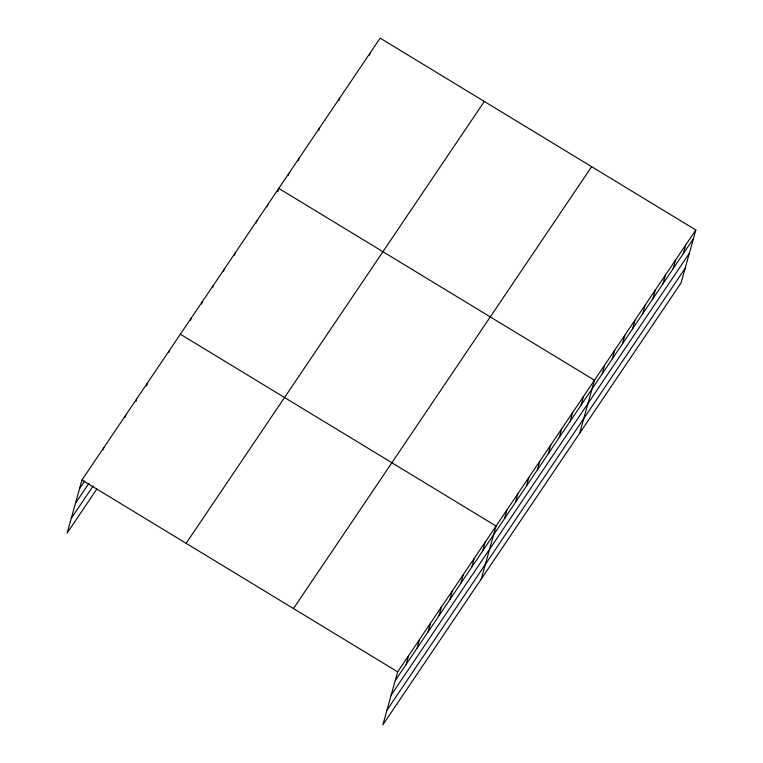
<?xml version="1.0" encoding="UTF-8"?>
<svg xmlns="http://www.w3.org/2000/svg" width="763" height="763" viewBox="0 0 763 763"><rect width="100%" height="100%" fill="white"/><g stroke="black" fill="none" stroke-linecap="round" stroke-linejoin="round"><path stroke-width="1.14" d="M695.837 229.987L397.666 671.86L382.864 724.85L681.044 282.978L695.837 229.987L380.136 38.15L81.956 480.022L67.163 533.013L96.748 489.169M103.224 449.779L103.825 447.623M125.084 417.371L125.685 415.215M136.024 401.176L136.625 399.011M146.649 386.049L147.555 382.807M168.823 352.563L169.424 350.408M190.683 320.164L191.284 317.999M201.623 303.96L202.224 301.805M212.553 287.756L213.154 285.6M223.483 271.552L224.084 269.396M234.422 255.357L235.023 253.192M256.282 222.949L256.883 220.793M267.222 206.744L267.823 204.589M277.846 191.627L278.753 188.385L594.463 380.222L579.661 433.212M288.29 175.519L288.891 173.363M298.428 160.497L299.029 158.342M318.705 130.454L319.306 128.289M338.982 100.401L339.583 98.246M369.387 55.337L369.998 53.172M406.183 664.296L408.596 655.655M417.113 648.092L419.526 639.451M428.053 631.888L430.466 623.257M438.983 615.684L441.396 607.052M449.912 599.489L452.325 590.848M460.852 583.285L463.265 574.644M471.782 567.081L474.195 558.449M482.712 550.876L485.125 542.245M481.262 579.031L496.064 526.041L180.354 334.204M504.581 518.478L506.994 509.837M515.511 502.273L517.924 493.632M526.451 486.069L528.864 477.438M537.381 469.874L539.794 461.233M548.311 453.67L550.724 445.029M559.25 437.466L561.663 428.825M570.18 421.262L572.593 412.63M581.11 405.058L583.523 396.426M602.188 373.832L604.601 365.2M612.327 358.81L614.73 350.179M622.465 343.789L624.868 335.148M632.603 328.767L635.007 320.126M642.742 313.746L645.145 305.105M652.87 298.714L655.283 290.083M663.009 283.693L665.422 275.061M673.147 268.671L675.56 260.03M683.286 253.65L685.699 245.009M79.543 488.663L84.693 481.033M75.461 503.294L88.966 483.284M71.245 518.373L93.115 485.974M186.143 543.332L484.314 101.46M293.478 608.55L591.659 166.677M395.253 680.501L693.424 238.619M391.161 695.131L689.342 253.259M386.955 710.21L685.126 268.338M81.956 480.022L397.666 671.86"/></g></svg>
